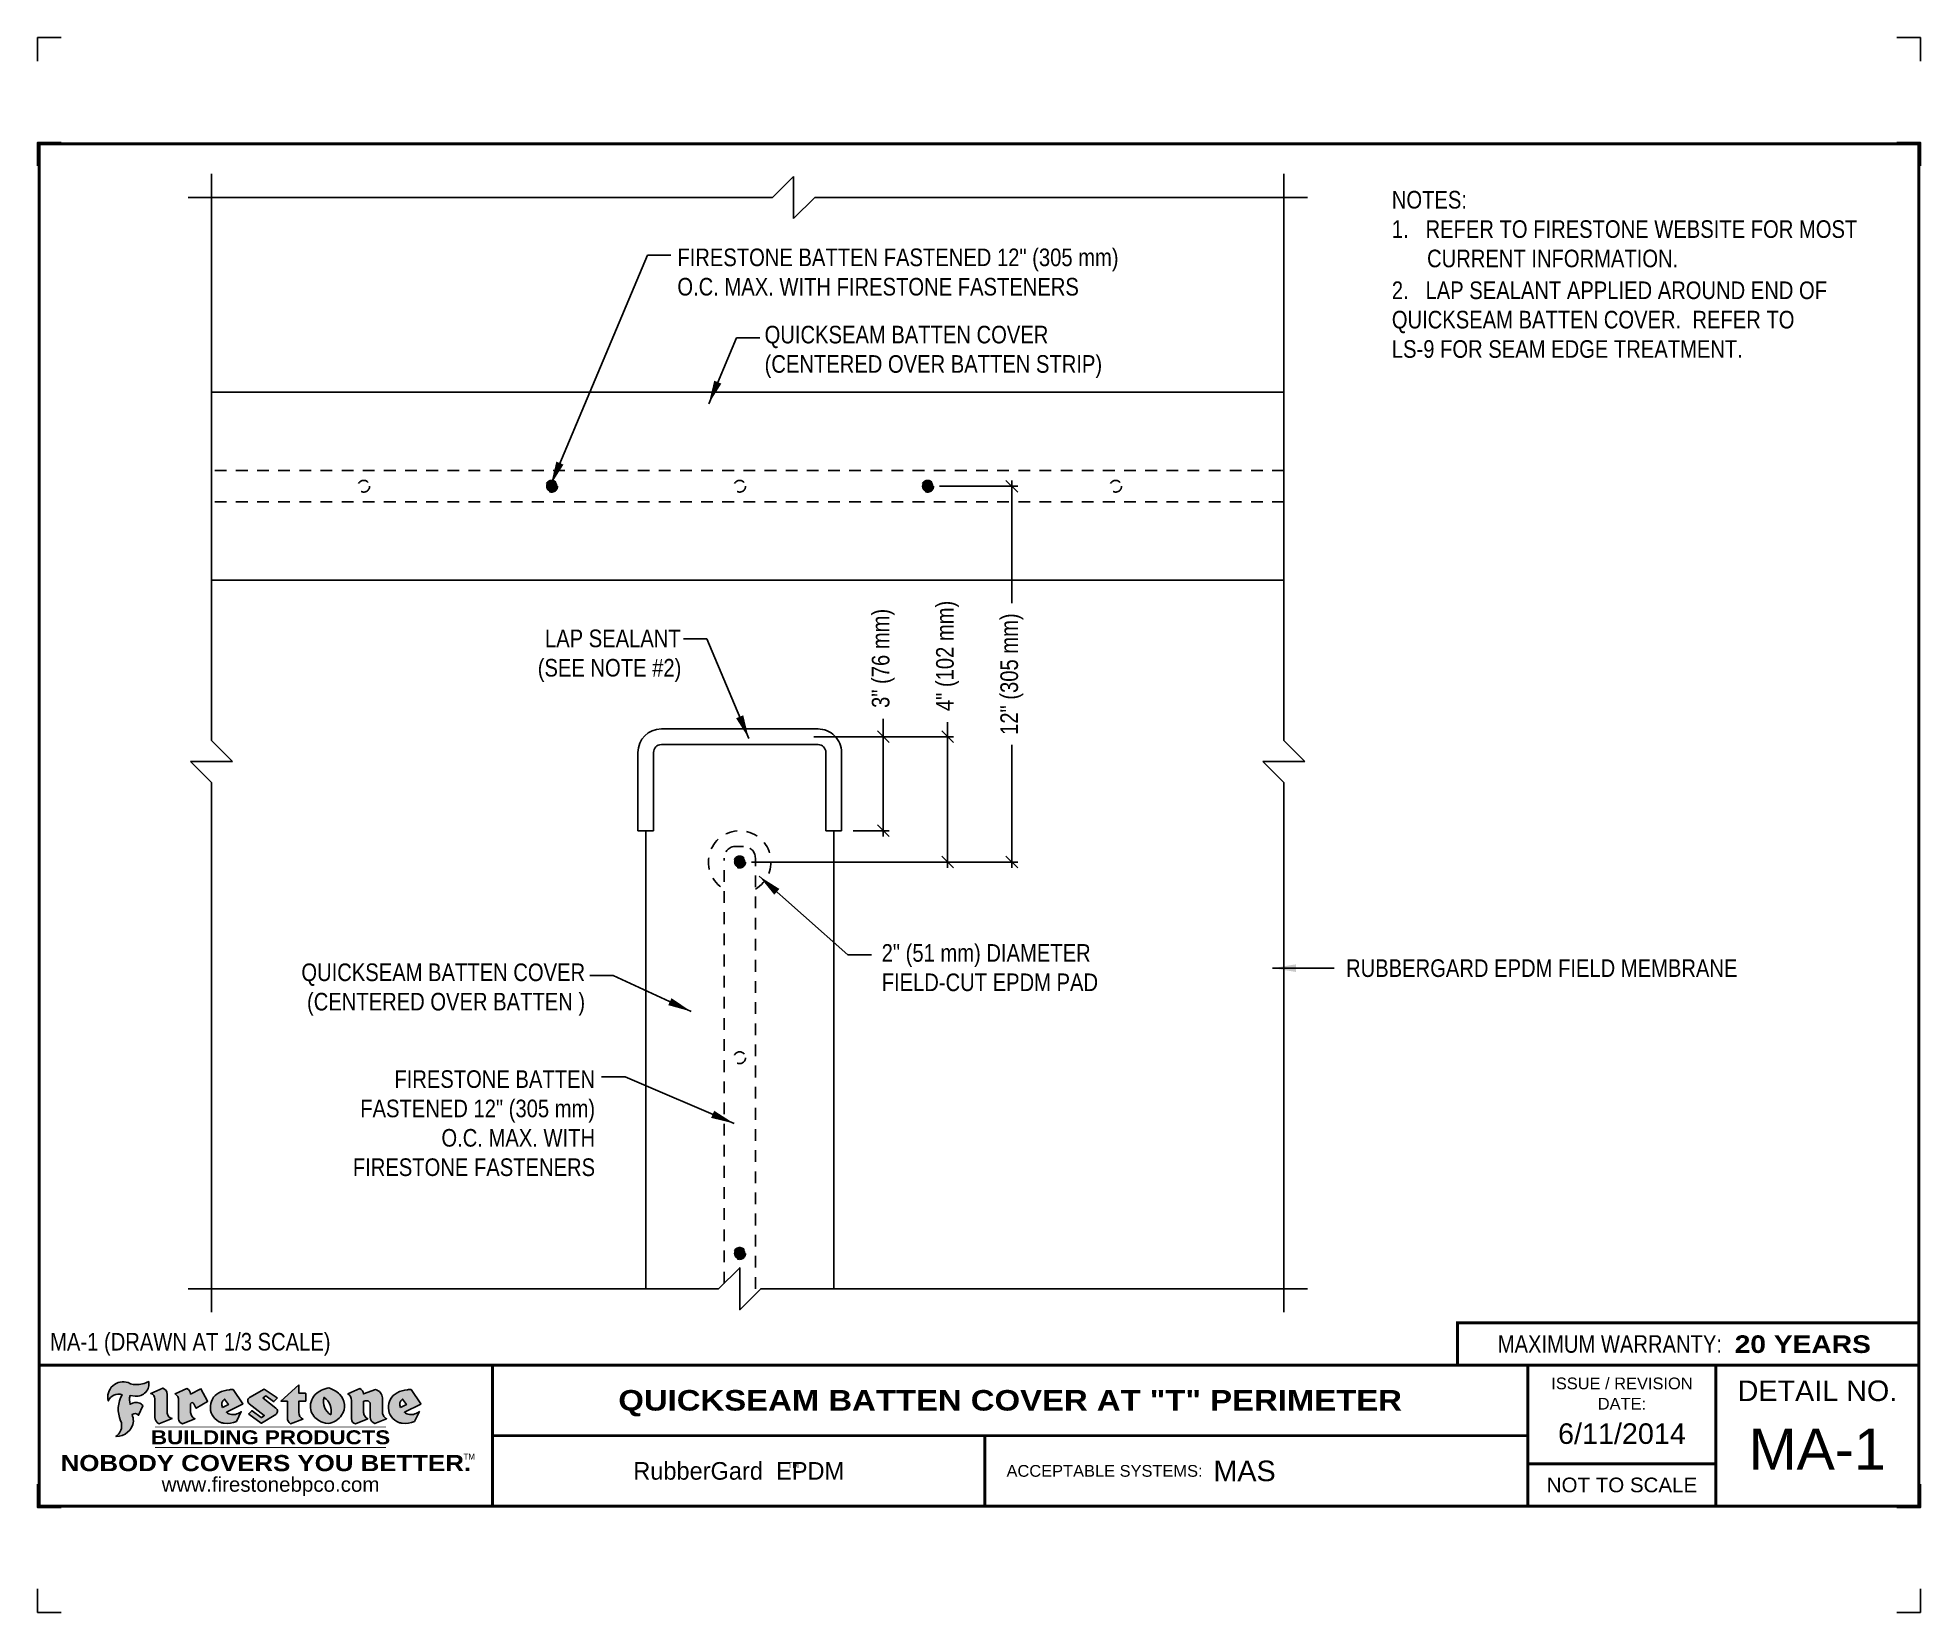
# Model space of a CAD drawing. Header units: inches. Extents: x 233.4 to 253.5, y -229 to -212.2.
import ezdxf
from ezdxf.enums import TextEntityAlignment as Align

# ---------------------------------------------------------------- set-up
doc = ezdxf.new("R2010")
doc.units = ezdxf.units.IN
doc.header["$MEASUREMENT"] = 0
doc.linetypes.add('HIDDEN2', pattern=[0.1875, 0.125, -0.0625])
doc.layers.get('0').update_dxf_attribs({"linetype": 'CONTINUOUS'})
doc.layers.get('DEFPOINTS').update_dxf_attribs({"linetype": 'CONTINUOUS'})
for name, color, linetype in [('FSBP-ACCESSORY-FIRESTONE', 7, 'CONTINUOUS'), ('FSBP-ANNO-NOTE', 7, 'CONTINUOUS'), ('FSBP-MEMBRANE', 7, 'CONTINUOUS'), ('FSBP-SEALANTS', 1, 'CONTINUOUS'), ('FSBP-TTLB', 7, 'CONTINUOUS'), ('FSBP-TTLB-BORDER', 7, 'CONTINUOUS'), ('FSBP-TTLB-TEXT', 7, 'CONTINUOUS')]:
    doc.layers.add(name, color=color, linetype=linetype)
doc.styles.add('FSBP_ARIAL', font='arial.ttf')
doc.styles.add('FSBP_ARIAL_BOLD', font='')
doc.styles.add('FSBP_ARIAL_NAR', font='ARIALN.TTF')
doc.styles.add('FSBP_BANKGOTHIC', font='bgothm.ttf')
doc.styles.get('FSBP_ARIAL_BOLD').set_extended_font_data('Arial Black')
doc.dimstyles.new('FSBP-DIM', dxfattribs={"dimtxt": 0.1875, "dimasz": 0.125, "dimexe": 0.0625, "dimexo": 0.125, "dimgap": 0.125, "dimtad": 0, "dimdec": 0, "dimzin": 1, "dimdsep": 46, "dimlunit": 4, "dimtxsty": 'FSBP_ARIAL_NAR', "dimblk": 'OBLIQUE', "dimcen": 0.09375, "dimdle": 0.0625, "dimclrd": 256, "dimclre": 256, "dimclrt": 256, "dimadec": 0, "dimazin": 0, "dimtfac": 1, "dimtdec": 0, "dimtmove": 1, "dimatfit": 3, "dimfxl": 1, "dimtolj": 1, "dimtzin": 0, "dimlwd": -1, "dimlwe": -1, "dimarcsym": 0})
doc.dimstyles.new('FSBP-LEADER', dxfattribs={"dimtxt": 0.1875, "dimasz": 0.25, "dimexe": 0.0625, "dimexo": 0.125, "dimgap": 0.125, "dimtad": 0, "dimtih": 1, "dimtoh": 1, "dimdec": 4, "dimzin": 0, "dimdsep": 46, "dimlunit": 4, "dimtxsty": 'FSBP_ARIAL_NAR', "dimcen": 0.09375, "dimclrd": 256, "dimclre": 256, "dimclrt": 256, "dimadec": 0, "dimazin": 0, "dimtfac": 1, "dimtdec": 4, "dimtofl": 0, "dimtmove": 0, "dimatfit": 3, "dimfxl": 1, "dimtolj": 1, "dimtzin": 0, "dimlwd": -1, "dimlwe": -1, "dimarcsym": 0})

# ---------------------------------------------------------------- blocks, each defined once
blk = doc.blocks.new('TTLB-EPDM_1')
at = {"layer": 'FSBP-TTLB-TEXT'}
h = blk.add_hatch(color=1, dxfattribs=at)
edge = h.paths.add_edge_path()
edge.add_arc((1.037309769669573, -0.1982514792917306), 0.1319107607348553, 264.0410451462098, 370.3106169565175)
edge.add_arc((1.027551646585694, 0.1214293576525799), 0.3273056962876235, 270.05058356628535, 295.23459397187514, ccw=False)
edge.add_arc((1.022801957313345, -0.06680179986895154), 0.1391656561713503, 249.3281275763668, 272.0749124149863, ccw=False)
edge.add_line((0.9736743133014443, -0.1970076156048179), (0.9474927838574558, -0.1852745150568325))
edge.add_arc((0.8939498971398288, -0.3394262635682071), 0.1631857907024099, 70.84590087378872, 194.3325259843273)
edge.add_arc((0.8444260109029493, -0.4259936440910768), 0.1179914261095279, 70.96950098067128, 156.9641407594482, ccw=False)
edge.add_arc((1.153141409296894, -0.4684497516079468), 0.3110405457095052, 150.3231137483159, 203.2084295854517)
edge.add_arc((0.7562495500622943, -0.6412608153899899), 0.1218587156617311, 0.8849157075190988, 24.34668939894999, ccw=False)
edge.add_arc((0.7493781665697374, -0.6475258110744375), 0.1289731377238325, -58.36655102076742, 3.6216782311386737, ccw=False)
edge.add_arc((0.8256699029544474, -0.5792158350996106), 0.1783301886510354, 267.2205474105585, 354.1381621173521)
edge.add_arc((0.7903121048625305, -0.6011409294291745), 0.212787892960859, 0.9996158580669322, 21.00503380861244)
edge.add_arc((1.01880712263941, -0.5666691048185161), 0.05136395668415847, 40.82117713173261, 125.52727787225791, ccw=False)
edge.add_line((1.057676976260041, -0.5330924682126437), (1.102776947655911, -0.4308018311949837))
edge.add_arc((1.040858222524664, -0.4699705673995949), 0.07326744446031509, 32.31675181867256, 66.31481236598174)
edge.add_arc((1.032262518825329, -0.5063316993097662), 0.1102246948011782, 69.8179132332389, 125.254734720681)
edge.add_arc((1.127708877207287, -0.368959353531244), 0.1659710644737306, 164.1569669952081, 196.5811013160487, ccw=False)
edge.add_line((0.9680425188342383, -0.3236487780942383), (1.023615334387159, -0.3294494641845773))
h = blk.add_hatch(color=1, dxfattribs=at)
edge = h.paths.add_edge_path()
edge.add_line((1.275239419159561, -0.6223407783464694), (1.415345367376062, -0.5660418822574371))
edge.add_arc((1.421019305783958, -0.5090099247487757), 0.05731350411836949, 181.9717871001989, 264.31851000495806, ccw=False)
edge.add_line((1.363739737527226, -0.5109819325197265), (1.363412352251203, -0.3102363679013962))
edge.add_arc((1.294263659668751, -0.3103491388303989), 0.06914878453844908, 0.0934405599591014, 72.42834396969012)
edge.add_line((1.315139561173908, -0.2444268274366692), (1.186839444240604, -0.3024209471341379))
edge.add_arc((1.175246268095289, -0.3585110609420917), 0.05727567197445628, -0.017399788185912257, 78.322067691347, ccw=False)
edge.add_line((1.232521937428658, -0.3585284546236807), (1.232574268422297, -0.555126496687123))
edge.add_arc((1.305699496415486, -0.5558575689677219), 0.07312888236350451, 179.4272023230205, 245.3845503102953)
h = blk.add_hatch(color=1, dxfattribs=at)
edge = h.paths.add_edge_path()
edge.add_line((1.792026821926584, -0.3839679064720229), (1.722158956877934, -0.2518542302253621))
edge.add_arc((1.720119655279638, -0.2529327078887852), 0.002306916790721817, 27.87197133405656, 117.3766794470751)
edge.add_line((1.719058846382097, -0.250884159729182), (1.610638460368705, -0.3070279753467702))
edge.add_arc((1.547088841662962, -0.3061026658494403), 0.06355635479880145, 359.165808011073, 425.8793658831422)
edge.add_line((1.573061729235633, -0.2480956029480268), (1.446879247402876, -0.3051325108639702))
edge.add_arc((1.407812067100189, -0.370357133046621), 0.07602957263902092, -3.441403975725109, 59.07992244284969, ccw=False)
edge.add_line((1.483704536400296, -0.3749210150788969), (1.483704536400296, -0.5723838140635706))
edge.add_arc((1.54053746518044, -0.568254406115083), 0.05698275005415228, 184.1557352478595, 255.3066498366543)
edge.add_line((1.526084036778343, -0.6233736605654059), (1.657291340682093, -0.570650514527486))
edge.add_arc((1.688298576827198, -0.5021390388423987), 0.0752015358480571, 207.5160880841914, 245.649226723163, ccw=False)
edge.add_arc((1.721050197024907, -0.4914488168456328), 0.1093332836229113, 179.4823365255141, 204.5537900001094, ccw=False)
edge.add_line((1.611721375809452, -0.4904610114968335), (1.611721375809452, -0.4126404716788983))
edge.add_arc((1.628589765097195, -0.414159299036043), 0.01693662875851176, 28.356188110622725, 174.8549701683585, ccw=False)
edge.add_arc((1.627340435522395, -0.4197189881350504), 0.02111886817708033, 22.216893572439517, 40.10213956426492, ccw=False)
edge.add_line((1.646891420738257, -0.4117336534413738), (1.666638796144639, -0.4549750258192233))
edge.add_arc((1.668737246926742, -0.4540167099035481), 0.002306916790685496, 204.545128184284, 299.6323508190091)
edge.add_line((1.669877862091766, -0.4560219186518992), (1.791128135493295, -0.3870515928837648))
edge.add_line((1.791128135493295, -0.3870515928837648), (1.792026821926584, -0.3839679064720229))
h = blk.add_hatch(color=1, dxfattribs=at)
h.paths.add_polyline_path([(2.063388732080512, -0.2583237030618903, 0.02524281661523788), (2.025024361750752, -0.2610532129309178, 0.1213611957758757), (1.901773912052249, -0.3008158885520373, 0.6151668103976068), (1.93274136141747, -0.6099060679591872, 0.05306812109568645), (1.967936229862175, -0.617865745600497, 0.1150932231766138), (2.099126721549737, -0.5994933789882708), (2.151195569562105, -0.4944891916583316, -0.08755405562188731), (2.104230609512001, -0.5187113292177372, -0.265591761123442), (1.992692314386659, -0.5010701623316862), (2.165347897647223, -0.4141184325909109, 0.4518949533370738), (2.166222728871162, -0.4107679608846269)])
h.paths.add_polyline_path([(2.014217313945437, -0.4188965037300676), (1.951113654018855, -0.4515330109460507, -0.3720533890450154), (1.973177450672722, -0.3607130665457561)], flags=16)
h = blk.add_hatch(color=1, dxfattribs=at)
edge = h.paths.add_edge_path()
edge.add_arc((2.260407392426802, -0.3775796671688782), 0.04152450223225729, 123.20805433950699, 232.2027298779723, ccw=False)
edge.add_line((2.237665217914071, -0.3428366421988329), (2.393535971665983, -0.2540943745380986))
edge.add_arc((2.394677353533142, -0.2560991469722482), 0.002306916790741334, 55.64644466176611, 119.65426054492559, ccw=False)
edge.add_line((2.395979141996861, -0.2541946229174954), (2.531809646140459, -0.3470380726374032))
edge.add_arc((2.530468902927946, -0.3489153772789875), 0.002306916790700397, -42.731101238422525, 54.4661353739603, ccw=False)
edge.add_line((2.532163440279987, -0.3504807552658491), (2.498457913851155, -0.3869673252714421))
edge.add_arc((2.496763376499139, -0.3854019472845934), 0.002306916790672934, 233.7527076894875, 317.26889876138785, ccw=False)
edge.add_line((2.495399362263356, -0.38726241234572), (2.413849913492982, -0.3274738082119626))
edge.add_arc((2.412485899257181, -0.3293342732731342), 0.002306916790720064, 53.75270768979358, 124.4135619297835)
edge.add_line((2.41118211687575, -0.3274311136421062), (2.382933981293377, -0.346782838468144))
edge.add_arc((2.38423776367478, -0.3486859980991606), 0.002306916790694898, 124.4135619293799, 231.8459020253626)
edge.add_line((2.382812599816248, -0.3505000469010184), (2.519899969301207, -0.4581994452042721))
edge.add_arc((2.494247019847682, -0.4908523236374461), 0.04152450223225742, -55.21225898295222, 51.84590202520428, ccw=False)
edge.add_line((2.517938320565804, -0.5249552055672808), (2.364434947484597, -0.6179520922513717))
edge.add_arc((2.36323960192349, -0.6159790200102006), 0.002306916790726996, 233.2955624372927, 301.20872157023314, ccw=False)
edge.add_line((2.361860787187538, -0.6178285429225383), (2.231266621301074, -0.5204709167214361))
edge.add_arc((2.232647938930649, -0.5186232623475259), 0.002306916790697672, 135.5134179846393, 233.21798691998708, ccw=False)
edge.add_line((2.231002150870836, -0.5170067083764565), (2.262839375599356, -0.4845937328397696))
edge.add_arc((2.264485163659225, -0.4862102868108537), 0.002306916790748497, 53.0352839999411, 135.513417985369, ccw=False)
edge.add_line((2.265872365996302, -0.4843670465239001), (2.361834678328762, -0.5565872257804898))
edge.add_arc((2.363221880665761, -0.5547439854936304), 0.002306916790627066, 233.0352840000685, 302.2362632414394)
edge.add_line((2.36445241715569, -0.5566953042850713), (2.39428499383348, -0.5378823484768844))
edge.add_arc((2.393054457343549, -0.5359310296853765), 0.002306916790685166, 302.2362632406177, 412.2027298768422)
edge.add_line((2.394468296066179, -0.5341081404551886), (2.234958295420142, -0.4103916733127022))
h = blk.add_hatch(color=1, dxfattribs=at)
edge = h.paths.add_edge_path()
edge.add_line((2.763460561272041, -0.2072496393923444), (2.763460561272041, -0.2969520779963801))
edge.add_arc((2.765767478062699, -0.2969520779963943), 0.00230691679065842, 179.9999999996471, 269.9999999996471)
edge.add_line((2.765767478062685, -0.2992589947870528), (2.835417693520355, -0.2992589947870528))
edge.add_arc((2.835417693520355, -0.3015659115777538), 0.002306916790701052, 0, 90, ccw=False)
edge.add_line((2.837724610311056, -0.3015659115777538), (2.837724610311056, -0.3790761307453892))
edge.add_arc((2.83541769352037, -0.3790761307453749), 0.002306916790686842, 269.99999999964706, 359.99999999964706, ccw=False)
edge.add_line((2.835417693520355, -0.3813830475360618), (2.765767478062685, -0.3813830475360618))
edge.add_arc((2.765767478062699, -0.3836899643267202), 0.00230691679065842, 90.00000000035294, 180.0000000003529)
edge.add_line((2.763460561272041, -0.3836899643267344), (2.763460561272041, -0.5033995910642801))
edge.add_arc((2.836735953378943, -0.5071368822038516), 0.07337063740681413, 177.0802527808789, 245.3249543133826)
edge.add_line((2.806105814540615, -0.5738080530967267), (2.674529557384915, -0.6226036013049594))
edge.add_arc((2.708610405062069, -0.564298408791804), 0.06753517344606039, 177.0345319916277, 239.6926428024901, ccw=False)
edge.add_line((2.641165668230087, -0.560804539009709), (2.641165668230087, -0.3836899643267344))
edge.add_arc((2.638858751439429, -0.3836899643267202), 0.00230691679065842, 359.9999999996471, 449.999999999647)
edge.add_line((2.638858751439443, -0.3813830475360618), (2.572857950769389, -0.3813830475360618))
edge.add_line((2.572857950769389, -0.3813830475360618), (2.763460561272041, -0.2072496393923444))
h = blk.add_hatch(color=1, dxfattribs=at)
edge = h.paths.add_edge_path(flags=16)
edge.add_arc((2.940363509127394, -0.4847985213681437), 0.1684614578629418, 344.5558804047865, 417.0140046669545)
edge.add_arc((3.194458079644619, -0.3883534532477785), 0.1684614578629414, 164.5558804047864, 237.0140046669546)
edge = h.paths.add_edge_path()
edge.add_arc((3.069375116502199, -0.4399344555144872), 0.1828726885096673, 136.0914512150047, 191.213418978326)
edge.add_arc((3.064939550433406, -0.4318234379590333), 0.1803148804748503, 194.0167254156723, 240.6663730831859)
edge.add_arc((3.098047041778981, -0.3845058757092554), 0.2378525180183701, 239.2975390661776, 264.2889872773176)
edge.add_arc((3.04884478212623, -0.4190232383793012), 0.203760689247156, 277.1986764832036, 326.503572961274)
edge.add_arc((3.077739326803546, -0.4341046616465112), 0.171374865791709, 325.3768876809902, 406.3828327799087)
edge.add_arc((3.011839488065919, -0.4896144380417797), 0.2571945645850002, 44.28462553519766, 73.82901434867304)
edge.add_arc((3.117152499586992, -0.4983433120546693), 0.2579560664039132, 97.50292863483666, 134.1039137579027)
h = blk.add_hatch(color=1, dxfattribs=at)
edge = h.paths.add_edge_path()
edge.add_line((3.322690228557462, -0.5721896537377091), (3.322690228557462, -0.3749210150788969))
edge.add_arc((3.246797759257384, -0.3703571330465745), 0.076029572638996, 356.5585960242387, 419.0799224428129)
edge.add_line((3.285864939560099, -0.3051325108639702), (3.412047421392799, -0.2480956029480268))
edge.add_arc((3.386074533820159, -0.3061026658494941), 0.06355635479883807, 0.3962622833877276, 65.87936588318718, ccw=False)
edge.add_line((3.449629368605429, -0.3056631084210863), (3.580526418688805, -0.2593848434574539))
edge.add_arc((3.555744121700958, -0.3530904070730321), 0.09692726601172152, 2.366977007666776, 75.18615851992018, ccw=False)
edge.add_line((3.652588689330287, -0.3490873311063041), (3.652588689330287, -0.4883770011386872))
edge.add_arc((3.761877549389556, -0.4914934052703811), 0.1093332836229047, 178.3666365323574, 204.5537900000422)
edge.add_arc((3.729125929191727, -0.5021836272670953), 0.07520153584796169, 207.5160880841711, 245.2240541443093)
edge.add_line((3.697611150971852, -0.5704631245385627), (3.572585913552643, -0.6207021253773775))
edge.add_arc((3.59534718600759, -0.5526356419907701), 0.07177131519198746, 180.3328587115751, 251.51018566665869, ccw=False)
edge.add_line((3.523577081955409, -0.5530525936986663), (3.523577081955409, -0.4153032515383615))
edge.add_arc((3.486319529276879, -0.4148773504126441), 0.0372599868942854, 359.3450650296066, 449.0500281941028)
edge.add_arc((3.482769874121713, -0.4419622099033496), 0.06447454900600783, 86.29402372314017, 119.8211331593848)
edge.add_line((3.450707067966732, -0.3860252459975726), (3.450707067966732, -0.4904610114968335))
edge.add_arc((3.560035889182251, -0.491448816845647), 0.1093332836229751, 179.4823365255069, 204.5537900001023)
edge.add_arc((3.527284268984408, -0.5021390388424952), 0.07520153584796385, 207.5160880841699, 245.6492267231416)
edge.add_line((3.496277032839316, -0.570650514527486), (3.365069728935509, -0.6233736605654059))
edge.add_arc((3.37950248606194, -0.5682868177318081), 0.05694615642555727, 183.9298782390169, 255.318496325343, ccw=False)
h = blk.add_hatch(color=1, dxfattribs=at)
h.paths.add_polyline_path([(3.957695472291277, -0.2583237030618903, 0.02524281661523822), (3.919331101961575, -0.2610532129309178, 0.1085638477195505), (3.807890832595604, -0.2939221658134414, 0.6425897848490651), (3.827048101628293, -0.6099060679591872, 0.05306812109569052), (3.862242970072884, -0.617865745600497, 0.1150932231766133), (3.993433461760503, -0.5994933789882708), (4.045502309772871, -0.4944891916583316, -0.08755405562189084), (3.998537349722767, -0.5187113292177372, -0.2655917611234366), (3.886999054597368, -0.5010701623316862), (4.059654637857989, -0.4141184325909109, 0.4518949533370731), (4.060529469081928, -0.4107679608846269)])
h.paths.add_polyline_path([(3.90852405415626, -0.4188965037300676), (3.845420394229677, -0.4515330109460507, -0.3720533890450147), (3.867484190883488, -0.3607130665457561)], flags=16)
at = {"layer": 'DEFPOINTS', "linetype": 'Continuous', "ltscale": 1.75}
for points in [[(-0.015625, 13.88083333333333), (-0.015625, 14.13083333333333), (0.234375, 14.13083333333333)], [(20.01562500000003, 13.88083333333333), (20.01562500000003, 14.13083333333333), (19.76562500000003, 14.13083333333333)], [(-0.015625, -2.380833333333342), (-0.015625, -2.630833333333342), (0.234375, -2.630833333333342)], [(20.01562500000003, -2.380833333333342), (20.01562500000003, -2.630833333333342), (19.76562500000003, -2.630833333333342)]]:
    blk.add_lwpolyline(points, dxfattribs=at)
at = {"layer": 'DEFPOINTS', "color": 1}
for points in [[(0.234375, 13.015625), (-0.015625, 13.015625), (-0.015625, 12.765625)], [(20.015625, 12.765625), (20.015625, 13.015625), (19.765625, 13.015625)], [(0.234375, -1.515625), (-0.015625, -1.515625), (-0.015625, -1.265625)], [(20.015625, -1.265625), (20.015625, -1.515625), (19.765625, -1.515625)]]:
    blk.add_lwpolyline(points, dxfattribs=at)
at = {"layer": 'FSBP-TTLB', "const_width": 0.03125}
blk.add_lwpolyline([(15.09028770518938, 0), (20, 0), (20, 0.4512598240669945), (15.09028770518938, 0.4512598240669945)], close=True, dxfattribs=at)
for points in [[(0, 0), (0, -1.5), (20, -1.5), (20, 0), (0, 0)], [(4.825208527206769, 0), (4.825208527206769, -0.75)], [(15.84028770518938, 0), (15.84028770518938, -1.5)], [(17.84110496735593, 0), (17.84110496735593, -1.5)], [(20, 0), (20, -1.5)], [(4.825208527206769, -0.75), (15.84028770518938, -0.75)], [(4.825208527206769, -0.75), (4.825208527206769, -1.5)], [(15.84028770518938, -1.048740175933006), (17.84110496735593, -1.048740175933006)]]:
    blk.add_lwpolyline(points, dxfattribs=at)
at = {"layer": 'FSBP-TTLB-BORDER', "const_width": 0.03125}
blk.add_lwpolyline([(20, 0), (20, 13), (0, 13), (0, 0)], dxfattribs=at)
at = {"layer": 'FSBP-TTLB-TEXT', "color": 1}
blk.add_line((0.7358432058323388, -0.379822754145593), (0.7358432058323388, -0.379822754145593), dxfattribs=at)
for points in [[(1.023615323725323, -0.3294494630716969, 0.5000510906601082), (1.167090420776901, -0.1746414942047778, -0.1103304102359608), (1.027840608309816, -0.2058762110801382, -0.09957876667165425), (0.9736743133014443, -0.1970076156048179), (0.9474927838574558, -0.1852745150568325, 0.5978159689075124), (0.7358432058323388, -0.379822754145593, -0.3938834584182213), (0.8828996422548698, -0.3144510229727047, 0.2349406564350952), (0.86727108227484, -0.5910237178633082, -0.1027304183841549), (0.8780937320133262, -0.6393788197974146, -0.2772692352614086), (0.8170223912655956, -0.7573362346216896, 0.3985429150902959), (1.003067614090241, -0.5974286950643517, 0.0875124847930418), (0.9889600163401155, -0.5248671157293501, -0.3874031597924062), (1.057676976260041, -0.5330924682126437), (1.102776947655911, -0.4308018311949837, 0.1494423498871741), (1.07029056398062, -0.4028746979725923, 0.2467195073738216), (0.9686394281704906, -0.4163228904100862, -0.1424285161541127), (0.9680425188342383, -0.3236487780942383), (1.023615334387159, -0.3294494641845773)], [(2.166222728871162, -0.4107679608846269), (2.063388732080512, -0.2583237030618903, 0.02524281661523788), (2.025024361750752, -0.2610532129309178, 0.1085638477195265), (1.913584092384895, -0.2939221658134414, 0.6425897848491228), (1.93274136141747, -0.6099060679591872, 0.05306812109568648), (1.967936229862175, -0.617865745600497, 0.1150932231766137), (2.099126721549737, -0.5994933789882708), (2.151195569562105, -0.4944891916583316, -0.0875540556218873), (2.104230609512001, -0.5187113292177372, -0.2655917611234418), (1.992692314386659, -0.5010701623316862), (2.165347897647223, -0.4141184325909109)], [(2.763460561272041, -0.2072496393923444), (2.763460561272041, -0.2969520779963801, 0.4142135623730958), (2.765767478062685, -0.2992589947870528), (2.835417693520355, -0.2992589947870528, -0.414213562373095), (2.837724610311056, -0.3015659115777538), (2.837724610311056, -0.3790761307453892, -0.4142135623730938), (2.835417693520355, -0.3813830475360618), (2.765767478062685, -0.3813830475360618, 0.4142135623730958), (2.763460561272041, -0.3836899643267344), (2.763460561272041, -0.5033995910642801, 0.3068985753588853), (2.806105814540615, -0.5738080530967267), (2.674529557384915, -0.6226036013049594, -0.2804194150632976), (2.641165668230087, -0.560804539009709), (2.641165668230087, -0.3836899643267344, 0.414213562373095), (2.638858751439443, -0.3813830475360618), (2.572857950769389, -0.3813830475360618), (2.763460561272041, -0.2072496393923444)], [(4.060529469081928, -0.4107679608846269), (3.957695472291277, -0.2583237030618903, 0.02524281661523788), (3.919331101961575, -0.2610532129309178, 0.1085638477195265), (3.807890832595604, -0.2939221658134414, 0.6425897848491228), (3.827048101628293, -0.6099060679591872, 0.05306812109568648), (3.862242970072884, -0.617865745600497, 0.1150932231766137), (3.993433461760503, -0.5994933789882708), (4.045502309772871, -0.4944891916583316, -0.0875540556218873), (3.998537349722767, -0.5187113292177372, -0.2655917611234418), (3.886999054597368, -0.5010701623316862), (4.059654637857989, -0.4141184325909109)], [(4.059654637857989, -0.4141184325909109, 0.4518949533370731), (4.060529469081928, -0.4107679608846269, 0.4518949533370731)]]:
    blk.add_lwpolyline(points, format="xyb", dxfattribs=at)
for points in [[(1.275239419159561, -0.6223407783464694), (1.415345367376062, -0.5660418822574371, -0.3756100036733062), (1.363739737527226, -0.5109819325197265), (1.363412352251203, -0.3102363679013962, 0.3265360292958048), (1.315139561173908, -0.2444268274366692), (1.186839444240604, -0.3024209471341379, -0.3557863980845349), (1.232521937428658, -0.3585284546236807), (1.232574268422297, -0.555126496687123, 0.2960110723418457)], [(1.792026821926584, -0.3839679064720229), (1.722158956877934, -0.2518542302253621, 0.4116839150163434), (1.719058846382097, -0.250884159729182), (1.610638460368705, -0.3070279753467702, 0.2996033003794034), (1.573061729235633, -0.2480956029480268), (1.446879247402876, -0.3051325108639702, -0.2797757560995365), (1.483704536400296, -0.3749210150788969), (1.483704536400296, -0.5723838140635706, 0.320828638474519), (1.526084036778343, -0.6233736605654059), (1.657291340682093, -0.570650514527486, -0.1679398621276611), (1.621603752698661, -0.5368819723450571, -0.1098333365370753), (1.611721375809452, -0.4904610114968335), (1.611721375809452, -0.4126404716788983, -0.743334502655012), (1.64349420176768, -0.4061152228778298, -0.07819791644735608), (1.646891420738257, -0.4117336534413738), (1.666638796144639, -0.4549750258192233, 0.4404648714563479), (1.669877862091766, -0.4560219186518992), (1.791128135493295, -0.3870515928837648)], [(1.951113654018855, -0.4515330109460507), (2.014217313945437, -0.4188965037300676), (1.973177450672722, -0.3607130665457561, 0.3720533890450154)], [(2.234958295420142, -0.4103916733127022, -0.5150044486718882), (2.237665217914071, -0.3428366421988329), (2.393535971665983, -0.2540943745380986, -0.2867822934100265), (2.395979141996861, -0.2541946229174954), (2.531809646140459, -0.3470380726374032, -0.4515027974650387), (2.532163440279987, -0.3504807552658491), (2.498457913851155, -0.3869673252714421, -0.3814439164929681), (2.495399362263356, -0.38726241234572), (2.413849913492982, -0.3274738082119626, 0.3184718635035665), (2.41118211687575, -0.3274311136421062), (2.382933981293377, -0.346782838468144, 0.5064094529656681), (2.382812599816248, -0.3505000469010184), (2.519899969301207, -0.4581994452042721, -0.5043597839115849), (2.517938320565804, -0.5249552055672808), (2.364434947484597, -0.6179520922513717, -0.3053163970316367), (2.361860787187538, -0.6178285429225383), (2.231266621301074, -0.5204709167214361, -0.4541703869768119), (2.231002150870836, -0.5170067083764565), (2.262839375599356, -0.4845937328397696, -0.3762644290664977), (2.265872365996302, -0.4843670465239001), (2.361834678328762, -0.5565872257804898, 0.3114700032088108), (2.36445241715569, -0.5566953042850713), (2.39428499383348, -0.5378823484768844, 0.520381097387146), (2.394468296066179, -0.5341081404551886)], [(2.937624918725987, -0.3131105398334029, 0.2452625673097023), (2.889993533867141, -0.4754966266250307, 0.2064059665179019), (2.976604338974084, -0.5890186876871866, 0.1094800500670344), (3.074378098474654, -0.6211778035979165, 0.2185147641853038), (3.218764944843201, -0.5314757029352819, 0.3689489483072479), (3.195959963110113, -0.3100352223135445, 0.1296305888694145), (3.0834694040758, -0.242595816912754, 0.1610736375384317)], [(3.10274193015772, -0.5296595419651595, 0.3271311138286319), (3.032079658614293, -0.3434924326507627, 0.3271311138286322)], [(3.322690228557462, -0.5721896537377091), (3.322690228557462, -0.3749210150788969, 0.2797757560995341), (3.285864939560099, -0.3051325108639702), (3.412047421392799, -0.2480956029480268, -0.2937618496109166), (3.449629368605429, -0.3056631084210863), (3.580526418688805, -0.2593848434574539, -0.3288760160581939), (3.652588689330287, -0.3490873311063041), (3.652588689330287, -0.4883770011386872, 0.114762897203527), (3.662431105063263, -0.536926560769686, 0.166032965990522), (3.697611150971852, -0.5704631245385627), (3.572585913552643, -0.6207021253773775, -0.3209557512194564), (3.523577081955409, -0.5530525936986663), (3.523577081955409, -0.4153032515383615, 0.4127061514896111), (3.48693727661589, -0.3776224848030694, 0.1473421876160361), (3.450707067966732, -0.3860252459975726), (3.450707067966732, -0.4904610114968335, 0.1098333365370753), (3.460589444855941, -0.5368819723450855, 0.1679398621276611), (3.496277032839316, -0.570650514527486), (3.365069728935509, -0.6233736605654059, -0.3219729545308964), (3.322690228557462, -0.5721896537377091, 29.1476284739)], [(3.845420394229677, -0.4515330109460507), (3.90852405415626, -0.4188965037300676), (3.867484190883488, -0.3607130665457561, 0.3720533890450154)]]:
    blk.add_lwpolyline(points, format="xyb", close=True, dxfattribs=at)
at = {"layer": 'FSBP-TTLB-TEXT'}
for points, const_width in [([(1.233926579809207, -0.6584455781731435), (3.691229482685259, -0.6584455781731577)], 0.0078125), ([(10.06152282927678, -0.75), (10.06152282927678, -1.5)], 0.03125), ([(1.233926579809207, -0.8761560960495984), (3.691229482685259, -0.8761560960495842)], 0.0078125)]:
    blk.add_lwpolyline(points, dxfattribs=dict(at, const_width=const_width))
at = {"layer": 'FSBP-TTLB-TEXT', "color": 1}
for centre, start, end in [((1.789987520328282, -0.3850463841354355), 299.6323508193319, 27.87197133380463), ((2.164310260790558, -0.412058050385383), 296.7304547840455, 34.00233684987403)]:
    blk.add_arc(centre, 0.00230691679068068, start, end, dxfattribs=at)
at = {"layer": 'FSBP-TTLB-TEXT', "style": 'FSBP_ARIAL_NAR'}
blk.add_text('MAXIMUM WARRANTY:', height=0.1875, dxfattribs=at).set_placement((17.90516569312837, 0.2256299120335257), align=Align.MIDDLE_RIGHT)
at = {"layer": 'FSBP-TTLB-TEXT'}
for s, height, style, p in [('ISSUE / REVISION', 0.125, 'FSBP_ARIAL', (16.84069633627263, -0.1938496373466023)), ('DETAIL NO.', 0.21875, 'FSBP_ARIAL', (18.92055248367797, -0.2724398367368792)), ('DATE:', 0.125, 'FSBP_ARIAL', (16.84069633627263, -0.409973105348854)), ('www.firestonebpco.com', 0.15625, 'FSBP_ARIAL', (2.462578031247233, -1.268657306740124)), ('RubberGard  EPDM', 0.1875, 'FSBP_BANKGOTHIC', (7.443365678241776, -1.125)), ('TM', 0.0625, 'FSBP_BANKGOTHIC', (8.023397742165457, -1.062518816683806)), ('NOT TO SCALE', 0.15625, 'FSBP_ARIAL', (16.84069633627263, -1.274370087966503))]:
    blk.add_text(s, height=height, dxfattribs=dict(at, style=style)).set_placement(p, align=Align.MIDDLE_CENTER)
at = {"layer": 'FSBP-TTLB-TEXT', "lineweight": 18, "style": 'FSBP_ARIAL_BOLD'}
blk.add_text('BUILDING PRODUCTS', height=0.1484375, dxfattribs=at).set_placement((2.462578031247233, -0.7673008371113639), align=Align.MIDDLE_CENTER)
at = {"layer": 'FSBP-TTLB-TEXT', "color": 1}
for s, height, style, p in [('NOBODY COVERS YOU BETTER.', 0.171875, 'FSBP_ARIAL_BOLD', (2.412604263603384, -1.041650450587369)), ('TM', 0.0625, 'FSBP_BANKGOTHIC', (4.576671173373001, -0.9725745042934193))]:
    blk.add_text(s, height=height, dxfattribs=dict(at, style=style)).set_placement(p, align=Align.MIDDLE_CENTER)
at = {"layer": 'FSBP-TTLB-TEXT', "style": 'FSBP_ARIAL'}
blk.add_text('ACCEPTABLE SYSTEMS:', height=0.125, dxfattribs=at).set_placement((10.29281281591562, -1.125), align=Align.MIDDLE_LEFT)
at = {"layer": 'FSBP-TTLB-TEXT'}
for tag, height, style, p in [('MAXIMUM_WARRANTY', 0.1875, 'FSBP_ARIAL_BOLD', (18.03987100774941, 0.2240244307510579)), ('ACCPT_SYSTEMS', 0.21875, 'FSBP_ARIAL', (12.49438170418193, -1.125))]:
    blk.add_attdef(tag, text='', height=height, dxfattribs=dict(at, style=style)).set_placement(p, align=Align.MIDDLE_LEFT)
for tag, height, style, p in [('DETAIL_DESCP_LINE_1', 0.21875, 'FSBP_ARIAL_BOLD', (10.33118450231211, -0.3736318192489421)), ('ISSUE_REV_DATE', 0.21875, 'FSBP_ARIAL', (16.84069633627263, -0.7282559425942452)), ('DETAIL_NUMBER', 0.4375, 'FSBP_ARIAL', (18.91941590748775, -0.8931630692489421))]:
    blk.add_attdef(tag, text='', height=height, dxfattribs=dict(at, style=style)).set_placement(p, align=Align.MIDDLE_CENTER)
blk = doc.blocks.new('_OBLIQUE')
at = {"color": 0, "linetype": 'ByBlock'}
blk.add_line((-0.5, -0.5), (0.5, 0.5), dxfattribs=at)
blk = doc.blocks.new('*D7')
at = {"layer": 'DEFPOINTS', "color": 0, "transparency": 16777216}
for p in [(242.9164810074078, -216.9764783817465), (243.8121262539452, -216.9764783817465), (240.9164810074078, -220.9764783817465)]:
    blk.add_point(p, dxfattribs=at)
at = {"layer": 'FSBP-ANNO-NOTE', "transparency": 16777216}
for p, q in [((243.8121262539452, -216.9139783817465), (243.8121262539452, -218.2225987773809)), ((243.0414810074078, -216.9764783817465), (243.8746262539452, -216.9764783817465)), ((243.8121262539452, -221.0389783817465), (243.8121262539452, -219.7303579861121)), ((241.0414810074078, -220.9764783817465), (243.8746262539452, -220.9764783817465))]:
    blk.add_line(p, q, dxfattribs=at)
at = {"layer": 'FSBP-ANNO-NOTE', "transparency": 16777216, "xscale": 0.125, "yscale": 0.125, "zscale": 0.125}
for p, rotation in [((243.8121262539452, -216.9764783817465), 90), ((243.8121262539452, -220.9764783817465), 270)]:
    blk.add_blockref('_OBLIQUE', p, dxfattribs=dict(at, rotation=rotation))
at = {"layer": 'FSBP-ANNO-NOTE', "transparency": 16777216, "insert": (243.8121262539452, -218.9764783817465), "char_height": 0.1875, "attachment_point": 5, "rotation": 90, "style": 'FSBP_ARIAL_NAR'}
blk.add_mtext('\\A1;12" (305 mm)', dxfattribs=at)
blk = doc.blocks.new('*D8')
at = {"layer": 'DEFPOINTS', "color": 0, "transparency": 16777216}
for p in [(241.5803053946543, -219.6431450484129), (243.1280219114659, -219.6431450484129), (240.9164810074078, -220.9764783817465)]:
    blk.add_point(p, dxfattribs=at)
at = {"layer": 'FSBP-ANNO-NOTE', "transparency": 16777216}
for p, q in [((243.1280219114659, -219.4871239782226), (243.1280219114659, -219.6431450484129)), ((241.7053053946543, -219.6431450484129), (243.1905219114659, -219.6431450484129)), ((243.1280219114659, -221.0389783817465), (243.1280219114659, -219.5806450484129)), ((241.0414810074078, -220.9764783817465), (243.1905219114659, -220.9764783817465))]:
    blk.add_line(p, q, dxfattribs=at)
at = {"layer": 'FSBP-ANNO-NOTE', "transparency": 16777216, "xscale": 0.125, "yscale": 0.125, "zscale": 0.125}
for p, rotation in [((243.1280219114659, -219.6431450484129), 90), ((243.1280219114659, -220.9764783817465), 270)]:
    blk.add_blockref('_OBLIQUE', p, dxfattribs=dict(at, rotation=rotation))
at = {"layer": 'FSBP-ANNO-NOTE', "transparency": 16777216, "insert": (243.1280219114659, -218.7826773547574), "char_height": 0.1875, "attachment_point": 5, "rotation": 90, "style": 'FSBP_ARIAL_NAR'}
blk.add_mtext('\\A1;4" (102 mm)', dxfattribs=at)
blk = doc.blocks.new('*D9')
at = {"layer": 'DEFPOINTS', "color": 0, "transparency": 16777216}
for p in [(241.6313586759629, -219.6431450484131), (242.4439175689866, -219.6431450484131), (241.9998143407412, -220.6431450484131)]:
    blk.add_point(p, dxfattribs=at)
at = {"layer": 'FSBP-ANNO-NOTE', "transparency": 16777216}
for p, q in [((242.4439175689866, -219.4505814941349), (242.4439175689866, -219.6431450484131)), ((241.7563586759629, -219.6431450484131), (242.5064175689866, -219.6431450484131)), ((242.4439175689866, -220.7056450484131), (242.4439175689866, -219.5806450484131)), ((242.1248143407412, -220.6431450484131), (242.5064175689866, -220.6431450484131))]:
    blk.add_line(p, q, dxfattribs=at)
at = {"layer": 'FSBP-ANNO-NOTE', "transparency": 16777216, "xscale": 0.125, "yscale": 0.125, "zscale": 0.125}
for p, rotation in [((242.4439175689866, -219.6431450484131), 90), ((242.4439175689866, -220.6431450484131), 270)]:
    blk.add_blockref('_OBLIQUE', p, dxfattribs=dict(at, rotation=rotation))
at = {"layer": 'FSBP-ANNO-NOTE', "transparency": 16777216, "insert": (242.4439175689866, -218.8089333017747), "char_height": 0.1875, "attachment_point": 5, "rotation": 90, "style": 'FSBP_ARIAL_NAR'}
blk.add_mtext('\\A1;3" (76 mm)', dxfattribs=at)

msp = doc.modelspace()

# ---------------------------------------------------------------- linework, layer by layer
at = {"layer": 'FSBP-ACCESSORY-FIRESTONE', "linetype": 'HIDDEN2'}
for p, q in [((246.7066954854234, -216.8098117150798), (235.2981634922657, -216.8098117150798)), ((246.7066954854234, -217.1431450484131), (235.2981634922657, -217.1431450484132)), ((240.7498143407411, -225.4618172310132), (240.749814340741, -220.9348117150797)), ((240.9581476740743, -220.8098117150797), (240.874814340741, -220.8098117150797)), ((241.0831476740743, -225.5189121679729), (241.0831476740742, -220.9348117150797))]:
    msp.add_line(p, q, dxfattribs=at)
at = {"layer": 'FSBP-ACCESSORY-FIRESTONE', "const_width": 0.0625}
for points in [[(238.8852310074078, -216.9764783817465, 1), (238.9477310074078, -216.9764783817465, 1)], [(242.8852310074078, -216.9764783817465, 1), (242.9477310074078, -216.9764783817465, 1)], [(240.8852310074078, -220.9764783817465, 1), (240.9477310074078, -220.9764783817465, 1)], [(240.8852310074079, -225.1431450484131, 1), (240.9477310074079, -225.1431450484131, 1)]]:
    msp.add_lwpolyline(points, format="xyb", close=True, dxfattribs=at)
at = {"layer": 'FSBP-ACCESSORY-FIRESTONE', "linetype": 'HIDDEN2'}
for centre in [(236.9164810074078, -216.9764783817465), (238.9164810074078, -216.9764783817465), (240.9164810074078, -216.9764783817465), (242.9164810074078, -216.9764783817465), (244.9164810074078, -216.9764783817465), (240.9164810074078, -220.9764783817465), (240.9164810074078, -223.0598117150798), (240.9164810074079, -225.1431450484131)]:
    msp.add_circle(centre, 0.0625, dxfattribs=at)
for centre, start, end in [((240.874814340741, -220.9348117150797), 90, 180), ((240.9581476740742, -220.9348117150797), 1.017777498068325e-12, 89.99999999998437)]:
    msp.add_arc(centre, 0.125, start, end, dxfattribs=at)
at = {"layer": 'FSBP-MEMBRANE'}
for p, q in [((235.2981634922656, -213.6527605687641), (235.2981634922658, -219.6818980606914)), ((241.4907107388445, -213.6789989651377), (241.2669491352183, -213.9027605687641)), ((241.4907107388445, -214.1265221723903), (241.4907107388445, -213.6789989651377)), ((246.7066954854234, -219.6818980606911), (246.7066954854234, -213.6527605687641)), ((235.0481634922656, -213.9027605687641), (241.2669491352183, -213.9027605687641)), ((241.4907107388445, -214.1265221723903), (241.7144723424708, -213.902760568764)), ((241.7144723424708, -213.9027605687641), (246.9566954854234, -213.9027605687641)), ((235.2981634922657, -215.9764783817465), (246.7066954854234, -215.9764783817465)), ((235.2981634922657, -217.9764783817465), (246.7066954854234, -217.9764783817465)), ((235.521925095892, -219.9056596643175), (235.2981634922656, -219.6818980606912)), ((246.9304570890498, -219.9056596643175), (246.7066954854236, -219.6818980606912)), ((235.521925095892, -219.9056596643175), (235.0744018886393, -219.9056596643175)), ((235.0744018886393, -219.9056596643175), (235.2981634922657, -220.1294212679438)), ((246.9304570890498, -219.9056596643175), (246.4829338817973, -219.9056596643175)), ((246.4829338817973, -219.9056596643175), (246.7066954854236, -220.1294212679438)), ((235.2981634922656, -220.1294212679437), (235.2981634922658, -225.7689121679728)), ((246.7066954854234, -225.7689121679728), (246.7066954854234, -220.1294212679436)), ((239.9164810074077, -225.5189121679728), (239.9164810074078, -220.6431450484131)), ((241.9164810074077, -225.5189121679728), (241.9164810074078, -220.6431450484131))]:
    msp.add_line(p, q, dxfattribs=at)
msp.add_lwpolyline([(235.0481634922658, -225.5189121679728), (240.6927194037815, -225.5189121679728), (240.9164810074077, -225.2951505643465), (240.9164810074077, -225.7426737715991), (241.1402426110339, -225.5189121679728), (246.9566954854234, -225.5189121679728)], dxfattribs=at)
at = {"layer": 'FSBP-MEMBRANE', "linetype": 'HIDDEN2'}
msp.add_arc((240.9164810074078, -220.9764783817465), 0.3333333333333333, 299.9999999999654, 239.9999999999967, dxfattribs=at)
at = {"layer": 'FSBP-SEALANTS'}
for p, q in [((240.0831476740744, -219.5598117150797), (241.7498143407411, -219.5598117150797)), ((240.0831476740744, -219.7264783817464), (241.7498143407411, -219.7264783817464)), ((239.8331476740744, -220.6431450484131), (239.8331476740744, -219.8098117150797)), ((239.9998143407411, -220.6431450484131), (239.9998143407411, -219.8098117150797)), ((241.8331476740744, -220.6431450484131), (241.8331476740744, -219.8098117150797)), ((241.9998143407411, -220.6431450484131), (241.9998143407411, -219.8098117150797)), ((239.9998143407411, -220.6431450484131), (239.8331476740744, -220.6431450484131)), ((241.8331476740744, -220.6431450484131), (241.9998143407411, -220.643145048413))]:
    msp.add_line(p, q, dxfattribs=at)
for centre, radius, start, end in [((240.0831476740744, -219.8098117150797), 0.25, 90.0000000000012, 179.9999999999996), ((240.0831476740744, -219.8098117150797), 0.08333333333333333, 90.0000000000012, 179.9999999999996), ((241.7498143407411, -219.8098117150797), 0.25, 359.9999999999996, 90.00000000000105), ((241.7498143407411, -219.8098117150797), 0.08333333333333333, 359.9999999999996, 90.00000000000105)]:
    msp.add_arc(centre, radius, start, end, dxfattribs=at)

# ---------------------------------------------------------------- block references
msp.add_blockref('TTLB-EPDM_1', (233.4627011304548, -226.3323711702308)).add_auto_attribs({'DETAIL_DESCP_LINE_1': 'QUICKSEAM BATTEN COVER AT "T" PERIMETER', 'ACCPT_SYSTEMS': 'MAS', 'ISSUE_REV_DATE': '6/11/2014', 'DETAIL_NUMBER': 'MA-1', 'MAXIMUM_WARRANTY': '20 YEARS'})

# ---------------------------------------------------------------- texts
at = {"layer": 'DEFPOINTS', "style": 'FSBP_ARIAL_NAR'}
msp.add_text('MA-1 (DRAWN AT 1/3 SCALE)', height=0.1875, dxfattribs=at).set_placement((233.5798584845293, -226.0823711702307), align=Align.MIDDLE_LEFT)
at = {"layer": 'FSBP-ANNO-NOTE', "style": 'FSBP_ARIAL_NAR'}
msp.add_text('RUBBERGARD EPDM FIELD MEMBRANE', height=0.1875, dxfattribs=at).set_placement((247.3682842059472, -222.1060480323424), align=Align.MIDDLE_LEFT)
at = {"layer": 'FSBP-ANNO-NOTE', "char_height": 0.1875, "style": 'FSBP_ARIAL_NAR'}
for s, width, gutter_width, heights, insert, attachment_point in [('NOTES:\\P\\pi-0.375,l0.375;1.   REFER TO FIRESTONE WEBSITE FOR MOST CURRENT INFORMATION.\\P\\pi0,l0;{\\H0.083333x;\\P\\pi-0.375,l0.375;}2.   LAP SEALANT APPLIED AROUND END OF QUICKSEAM BATTEN COVER.  REFER TO\\P\\pi0;LS-9 FOR SEAM EDGE TREATMENT.', 5.247865354576305, 5, [2.203760854850799], (247.85517468785, -213.8331411043326), 1), ('FIRESTONE BATTEN FASTENED 12" (305 mm) O.C. MAX. WITH FIRESTONE FASTENERS', 4.766805223249321, 2.5, [0.5849446624599784], (240.2532991731006, -214.4462939660721), 1), ('QUICKSEAM BATTEN COVER\\P(CENTERED OVER BATTEN STRIP)', 4.534694047143432, 2.5, [0.5849446624599784], (241.1818134865218, -215.2687121222686), 1), ('\\pi0.30463;LAP SEALANT \\P\\pi0.22789;(SEE NOTE #2)', 1.729684924624138, 2.5, [0.5969892251268937], (238.5400540686928, -218.5021588024108), 1), ('2" (51 mm) DIAMETER\\PFIELD-CUT EPDM PAD', 2.377574840154693, 2.5, [0.5849446624599784], (242.4268815985941, -221.8504080115469), 1), ('QUICKSEAM BATTEN COVER\\P(CENTERED OVER BATTEN )', 3.169223115789919, 2.5, [0.5849446624599784], (239.2717737794658, -222.0563683505563), 3), ('FIRESTONE BATTEN \\PFASTENED 12" (305 mm) \\PO.C. MAX. WITH \\PFIRESTONE FASTENERS', 2.818381934604503, 2.5, [1.480440937584351], (239.3778668355879, -223.1932273244917), 3)]:
    msp.add_mtext_dynamic_manual_height_columns(s, width=width, gutter_width=gutter_width, heights=heights, dxfattribs=dict(at, insert=insert, attachment_point=attachment_point))

# ---------------------------------------------------------------- dimensions: what is measured, and where the dimension line sits
at = {"layer": 'FSBP-ANNO-NOTE'}
for base, p1, p2, text, picture, middle in [((243.8121262539452, -216.9764783817465), (240.9164810074078, -220.9764783817465), (242.9164810074078, -216.9764783817465), '12" (305 mm)', '*D7', (243.8121262539452, -218.9764783817465)), ((243.1280219114659, -219.6431450484129), (240.9164810074078, -220.9764783817465), (241.5803053946543, -219.6431450484129), '4" (102 mm)', '*D8', (243.1280219114659, -218.7826773547574)), ((242.4439175689866, -219.6431450484131), (241.9998143407412, -220.6431450484131), (241.6313586759629, -219.6431450484131), '3" (76 mm)', '*D9', (242.443917568987, -218.8089333017747))]:
    dim = msp.add_linear_dim(base=base, p1=p1, p2=p2, angle=90, text=text, dimstyle='FSBP-DIM', dxfattribs=at)
    dim.commit()
    dim.dimension.update_dxf_attribs({"geometry": picture, "text_midpoint": middle, "dimtype": 160})

# ---------------------------------------------------------------- leaders
for points in [[(238.9067598719144, -216.9607618483997), (239.9339740088153, -214.5160206542091), (240.1839740088153, -214.5160206542091)], [(240.58671890925, -216.0990475974163), (240.8820088065779, -215.3962658206743), (241.1320088065779, -215.3962658206743)], [(241.0133496627451, -219.6608032323967), (240.5676822873977, -218.6001272231026), (240.3176822873977, -218.6001272231026)], [(241.1243755903809, -221.1275675215895), (242.0685473759309, -221.9641253720887), (242.3185473759309, -221.9641253720887)], [(246.5870342059472, -222.1060480323424), (247.2432842059472, -222.1060480323424)], [(240.4004106334939, -222.5677569263382), (239.5715784594097, -222.1839220489619), (239.3215784594097, -222.1839220489619)], [(240.8585677311083, -223.760085211245), (239.6971919998732, -223.2629540126287), (239.4471919998732, -223.2629540126287)]]:
    msp.add_leader(points, dimstyle='FSBP-LEADER', dxfattribs=at)

doc.saveas('drawing.dxf')
